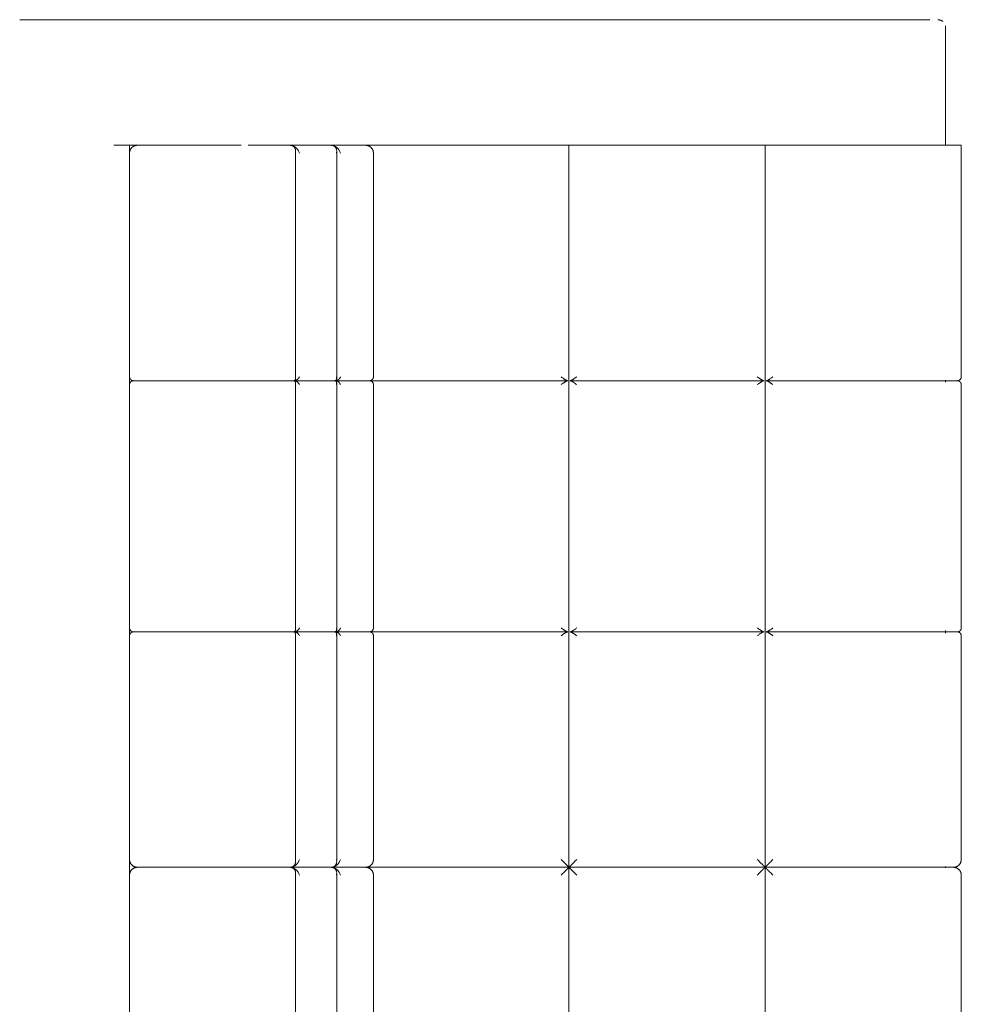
# Model space of a CAD drawing. Header units: inches. Extents: x -874 to -44, y 343 to 1063.
# Drawn here: x -841.84 to -811.84, y 853.78 to 885.17 of the extents above; entities that cross this region are included whole.
import ezdxf

# ---------------------------------------------------------------- set-up
doc = ezdxf.new("R2010")
doc.units = ezdxf.units.IN
doc.header["$MEASUREMENT"] = 0
doc.layers.add('I-FURN', color=30, linetype='Continuous', lineweight=9)

# ---------------------------------------------------------------- blocks, each defined once
blk = doc.blocks.new('Chair_Lounge_Loveseat - Tufted Sofa-2796854-SECOND FLOOR FFE PLAN')
at = {"layer": 'I-FURN'}
for p, q in [((38.5, -14.375), (38.5, 14.625)), ((34.5, 11.625), (34.5, 10.375)), ((11.25, 11.125), (4.125, 11.125)), ((11.25, 11.125), (11.75, 11.125)), ((18.875, 11.125), (11.75, 11.125)), ((18.875, 11.125), (19.125, 11.125)), ((19, 11), (19, 10.375)), ((19, 11), (19, 10.375)), ((19, 11), (19, 10.375)), ((19, 11), (19, 10.375)), ((26.875, 11.125), (19.125, 11.125)), ((26.875, 11.125), (27.125, 11.125)), ((27, 11), (27, 10.375)), ((27, 11), (27, 10.375)), ((27, 11), (27, 10.375)), ((27, 11), (27, 10.375)), ((34.25, 11.125), (27.125, 11.125)), ((34.25, 11.125), (34.5, 11.125)), ((11.5, 10.875), (11.5, 10.375)), ((11.5, 10.875), (11.5, 10.375)), ((11.5, 10.875), (11.5, 10.375)), ((11.5, 10.875), (11.5, 10.375)), ((11.5, 7.699), (11.5, 10.375)), ((11.5, 10.375), (11.5, 7.699)), ((11.5, 7.699), (11.5, 10.375)), ((19, 7.699), (19, 10.375)), ((19, 10.375), (19, 7.699)), ((19, 7.699), (19, 10.375)), ((27, 7.699), (27, 10.375)), ((27, 10.375), (27, 7.699)), ((27, 7.699), (27, 10.375)), ((34.5, 7.699), (34.5, 10.375)), ((11.5, 7.547), (11.5, 7.699)), ((11.5, 7.699), (11.5, 7.547)), ((11.5, 7.547), (11.5, 7.699)), ((11.5, 7.699), (11.5, 7.547)), ((11.5, 7.699), (11.5, 7.216)), ((19, 6.019), (19, 7.699)), ((19, 7.699), (19, 6.019)), ((19, 6.019), (19, 7.699)), ((19, 7.699), (19, 6.019)), ((19, 7.699), (19, 7.095)), ((27, 6.019), (27, 7.699)), ((27, 7.699), (27, 6.019)), ((27, 6.019), (27, 7.699)), ((27, 7.699), (27, 6.019)), ((27, 7.699), (27, 7.095)), ((34.5, 7.699), (34.5, 7.57)), ((11.5, 7.216), (11.5, 7.395)), ((11.5, 7.395), (11.5, 7.216)), ((11.5, 7.216), (11.5, 7.395)), ((11.5, 7.395), (11.5, 7.216)), ((34.5, 7.346), (34.5, 7.216)), ((11.5, 6.019), (11.5, 7.216)), ((11.5, 7.216), (11.5, 6.019)), ((11.5, 6.019), (11.5, 7.216)), ((19, 5.907), (19, 7.095)), ((19, 7.095), (19, 5.907)), ((19, 5.907), (19, 7.095)), ((27, 5.907), (27, 7.095)), ((27, 7.095), (27, 5.907)), ((27, 5.907), (27, 7.095)), ((34.5, 6.019), (34.5, 7.216)), ((11.5, 4.71), (11.5, 6.019)), ((11.5, 6.019), (11.5, 4.71)), ((11.5, 4.71), (11.5, 6.019)), ((34.5, 6.166), (34.5, -14.375)), ((34.5, 5.646), (34.5, 6.019)), ((4.079, 5.834), (11.315, 5.834)), ((11.685, 5.834), (18.921, 5.834)), ((19, 4.598), (19, 5.889)), ((19, 5.889), (19, 4.598)), ((19, 4.598), (19, 5.889)), ((19.079, 5.834), (26.921, 5.834)), ((27, 4.598), (27, 5.889)), ((27, 5.889), (27, 4.598)), ((27, 4.598), (27, 5.889)), ((27.079, 5.834), (34.315, 5.834)), ((11.5, 3.622), (11.5, 4.71)), ((11.5, 4.71), (11.5, 3.622)), ((11.5, 3.622), (11.5, 4.71)), ((4.079, 4.525), (11.315, 4.525)), ((11.685, 4.525), (18.921, 4.525)), ((19, -2.842), (19, 4.581)), ((19, 4.581), (19, -2.842)), ((19, -2.842), (19, 4.581)), ((19, 3.502), (19, 4.581)), ((19, 4.581), (19, 3.502)), ((19, 4.581), (19, 4.105)), ((19, 3.502), (19, 4.581)), ((19.079, 4.525), (26.921, 4.525)), ((27, -2.842), (27, 4.581)), ((27, 4.581), (27, -2.842)), ((27, -2.842), (27, 4.581)), ((27, 3.502), (27, 4.581)), ((27, 4.581), (27, 3.502)), ((27, 4.581), (27, 4.105)), ((27, 3.502), (27, 4.581)), ((27.079, 4.525), (34.315, 4.525)), ((19, 4.105), (19, 3.48)), ((27, 4.105), (27, 3.48)), ((11.5, -2.875), (11.5, 3.622)), ((11.5, 3.622), (11.5, -2.875)), ((11.5, -2.875), (11.5, 3.622)), ((4.125, 3.355), (11.25, 3.355)), ((11.75, 3.355), (18.875, 3.355)), ((19.125, 3.355), (26.875, 3.355)), ((27.125, 3.355), (34.25, 3.355)), ((11.5, -2.875), (-11.5, -2.875)), ((-11.5, -2.875), (11.5, -2.875)), ((11.5, -2.875), (-11.5, -2.875)), ((11.5, -9.125), (11.5, -2.875)), ((11.5, -2.875), (11.5, -9.125)), ((34.5, -2.875), (11.5, -2.875)), ((11.5, -2.875), (34.5, -2.875)), ((11.5, -9.125), (11.5, -2.875)), ((34.5, -2.875), (11.5, -2.875)), ((19, -9.092), (19, -2.908)), ((19, -2.908), (19, -9.092)), ((19, -9.092), (19, -2.908)), ((27, -9.092), (27, -2.908)), ((27, -2.908), (27, -9.092)), ((27, -9.092), (27, -2.908)), ((11.5, -9.125), (-11.5, -9.125)), ((-11.5, -9.125), (11.5, -9.125)), ((11.5, -9.125), (-11.5, -9.125)), ((11.5, -14.625), (11.5, -9.125)), ((11.5, -9.125), (11.5, -14.625)), ((34.5, -9.125), (11.5, -9.125)), ((11.5, -9.125), (34.5, -9.125)), ((11.5, -14.625), (11.5, -9.125)), ((34.5, -9.125), (11.5, -9.125)), ((19, -14.625), (19, -9.158)), ((19, -9.158), (19, -14.625)), ((19, -14.625), (19, -9.158)), ((27, -14.625), (27, -9.158)), ((27, -9.158), (27, -14.625)), ((27, -14.625), (27, -9.158)), ((34.5, -14.375), (34.5, -14.875)), ((11.5, -14.625), (11.5, -15.125)), ((11.5, -14.625), (11.5, -15.125)), ((19, -14.625), (19, -15.25)), ((19, -14.625), (19, -15.25)), ((27, -14.625), (27, -15.25)), ((27, -14.625), (27, -15.25)), ((11.478, -14.875), (11.522, -14.875)), ((18.958, -14.875), (19.042, -14.875)), ((26.958, -14.875), (27.014, -14.875)), ((34.5, -14.875), (38.25, -14.875)), ((34.5, -15.375), (34.5, -14.877)), ((4.125, -15.375), (11.25, -15.375)), ((11.75, -15.375), (18.875, -15.375)), ((19.125, -15.375), (26.875, -15.375)), ((27.125, -15.375), (34.5, -15.375))]:
    blk.add_line(p, q, dxfattribs=at)
at = {"layer": 'I-FURN', "flags": 128}
for points in [[(11.25, 11.125), (11.26, 11.125), (11.27, 11.124), (11.28, 11.123), (11.29, 11.122), (11.3, 11.12), (11.309, 11.118), (11.319, 11.115), (11.329, 11.112), (11.338, 11.109), (11.347, 11.105), (11.356, 11.101), (11.365, 11.097), (11.374, 11.092), (11.383, 11.087), (11.391, 11.081), (11.399, 11.076), (11.407, 11.069), (11.415, 11.063), (11.422, 11.056), (11.429, 11.049), (11.436, 11.042), (11.443, 11.034), (11.449, 11.026), (11.455, 11.018), (11.46, 11.01), (11.466, 11.002), (11.47, 10.993), (11.475, 10.984), (11.479, 10.975), (11.483, 10.966), (11.486, 10.956), (11.49, 10.947), (11.492, 10.937), (11.494, 10.927), (11.496, 10.917), (11.498, 10.908), (11.499, 10.898), (11.5, 10.888), (11.5, 10.878), (11.5, 10.875)], [(11.25, 11.125), (11.26, 11.125), (11.27, 11.124), (11.28, 11.123), (11.29, 11.122), (11.3, 11.12), (11.309, 11.118), (11.319, 11.115), (11.329, 11.112), (11.338, 11.109), (11.347, 11.105), (11.356, 11.101), (11.365, 11.097), (11.374, 11.092), (11.383, 11.087), (11.391, 11.081), (11.399, 11.076), (11.407, 11.069), (11.415, 11.063), (11.422, 11.056), (11.429, 11.049), (11.436, 11.042), (11.443, 11.034), (11.449, 11.026), (11.455, 11.018), (11.46, 11.01), (11.466, 11.002), (11.47, 10.993), (11.475, 10.984), (11.479, 10.975), (11.483, 10.966), (11.486, 10.956), (11.49, 10.947), (11.492, 10.937), (11.494, 10.927), (11.496, 10.917), (11.498, 10.908), (11.499, 10.898), (11.5, 10.888), (11.5, 10.878), (11.5, 10.875)], [(11.5, 10.875), (11.5, 10.885), (11.501, 10.895), (11.502, 10.905), (11.503, 10.915), (11.505, 10.925), (11.507, 10.934), (11.51, 10.944), (11.513, 10.954), (11.516, 10.963), (11.52, 10.972), (11.524, 10.981), (11.528, 10.99), (11.533, 10.999), (11.538, 11.008), (11.544, 11.016), (11.549, 11.024), (11.556, 11.032), (11.562, 11.04), (11.569, 11.047), (11.576, 11.054), (11.583, 11.061), (11.591, 11.068), (11.599, 11.074), (11.607, 11.08), (11.615, 11.085), (11.623, 11.091), (11.632, 11.095), (11.641, 11.1), (11.65, 11.104), (11.659, 11.108), (11.669, 11.111), (11.678, 11.115), (11.688, 11.117), (11.698, 11.119), (11.708, 11.121), (11.717, 11.123), (11.727, 11.124), (11.737, 11.125), (11.747, 11.125)], [(11.5, 10.875), (11.5, 10.885), (11.501, 10.895), (11.502, 10.905), (11.503, 10.915), (11.505, 10.925), (11.507, 10.934), (11.51, 10.944), (11.513, 10.954), (11.516, 10.963), (11.52, 10.972), (11.524, 10.981), (11.528, 10.99), (11.533, 10.999), (11.538, 11.008), (11.544, 11.016), (11.549, 11.024), (11.556, 11.032), (11.562, 11.04), (11.569, 11.047), (11.576, 11.054), (11.583, 11.061), (11.591, 11.068), (11.599, 11.074), (11.607, 11.08), (11.615, 11.085), (11.623, 11.091), (11.632, 11.095), (11.641, 11.1), (11.65, 11.104), (11.659, 11.108), (11.669, 11.111), (11.678, 11.115), (11.688, 11.117), (11.698, 11.119), (11.708, 11.121), (11.717, 11.123), (11.727, 11.124), (11.737, 11.125), (11.747, 11.125)], [(18.875, 11.125), (18.88, 11.125), (18.885, 11.125), (18.89, 11.124), (18.895, 11.123), (18.9, 11.123), (18.905, 11.121), (18.91, 11.12), (18.914, 11.119), (18.919, 11.117), (18.924, 11.115), (18.928, 11.113), (18.933, 11.111), (18.937, 11.108), (18.941, 11.106), (18.946, 11.103), (18.95, 11.1), (18.954, 11.097), (18.957, 11.094), (18.961, 11.091), (18.965, 11.087), (18.968, 11.083), (18.971, 11.08), (18.974, 11.076), (18.977, 11.072), (18.98, 11.068), (18.983, 11.063), (18.985, 11.059), (18.988, 11.054), (18.99, 11.05), (18.992, 11.045), (18.993, 11.041), (18.995, 11.036), (18.996, 11.031), (18.997, 11.026), (18.998, 11.021), (18.999, 11.016), (18.999, 11.011), (19, 11.006), (19, 11.001), (19, 11)], [(18.875, 11.125), (18.88, 11.125), (18.885, 11.125), (18.89, 11.124), (18.895, 11.123), (18.9, 11.123), (18.905, 11.121), (18.91, 11.12), (18.914, 11.119), (18.919, 11.117), (18.924, 11.115), (18.928, 11.113), (18.933, 11.111), (18.937, 11.108), (18.941, 11.106), (18.946, 11.103), (18.95, 11.1), (18.954, 11.097), (18.957, 11.094), (18.961, 11.091), (18.965, 11.087), (18.968, 11.083), (18.971, 11.08), (18.974, 11.076), (18.977, 11.072), (18.98, 11.068), (18.983, 11.063), (18.985, 11.059), (18.988, 11.054), (18.99, 11.05), (18.992, 11.045), (18.993, 11.041), (18.995, 11.036), (18.996, 11.031), (18.997, 11.026), (18.998, 11.021), (18.999, 11.016), (18.999, 11.011), (19, 11.006), (19, 11.001), (19, 11)], [(19, 11), (19, 11.005), (19, 11.01), (19.001, 11.015), (19.002, 11.02), (19.002, 11.025), (19.004, 11.03), (19.005, 11.035), (19.006, 11.039), (19.008, 11.044), (19.01, 11.049), (19.012, 11.053), (19.014, 11.058), (19.017, 11.062), (19.019, 11.066), (19.022, 11.071), (19.025, 11.075), (19.028, 11.079), (19.031, 11.082), (19.034, 11.086), (19.038, 11.09), (19.042, 11.093), (19.045, 11.096), (19.049, 11.099), (19.053, 11.102), (19.057, 11.105), (19.062, 11.108), (19.066, 11.11), (19.071, 11.113), (19.075, 11.115), (19.08, 11.117), (19.084, 11.118), (19.089, 11.12), (19.094, 11.121), (19.099, 11.122), (19.104, 11.123), (19.109, 11.124), (19.114, 11.124), (19.119, 11.125), (19.124, 11.125)], [(19, 11), (19, 11.005), (19, 11.01), (19.001, 11.015), (19.002, 11.02), (19.002, 11.025), (19.004, 11.03), (19.005, 11.035), (19.006, 11.039), (19.008, 11.044), (19.01, 11.049), (19.012, 11.053), (19.014, 11.058), (19.017, 11.062), (19.019, 11.066), (19.022, 11.071), (19.025, 11.075), (19.028, 11.079), (19.031, 11.082), (19.034, 11.086), (19.038, 11.09), (19.042, 11.093), (19.045, 11.096), (19.049, 11.099), (19.053, 11.102), (19.057, 11.105), (19.062, 11.108), (19.066, 11.11), (19.071, 11.113), (19.075, 11.115), (19.08, 11.117), (19.084, 11.118), (19.089, 11.12), (19.094, 11.121), (19.099, 11.122), (19.104, 11.123), (19.109, 11.124), (19.114, 11.124), (19.119, 11.125), (19.124, 11.125)], [(26.875, 11.125), (26.88, 11.125), (26.885, 11.125), (26.89, 11.124), (26.895, 11.123), (26.9, 11.123), (26.905, 11.121), (26.91, 11.12), (26.914, 11.119), (26.919, 11.117), (26.924, 11.115), (26.928, 11.113), (26.933, 11.111), (26.937, 11.108), (26.941, 11.106), (26.946, 11.103), (26.95, 11.1), (26.954, 11.097), (26.957, 11.094), (26.961, 11.091), (26.965, 11.087), (26.968, 11.083), (26.971, 11.08), (26.974, 11.076), (26.977, 11.072), (26.98, 11.068), (26.983, 11.063), (26.985, 11.059), (26.988, 11.054), (26.99, 11.05), (26.992, 11.045), (26.993, 11.041), (26.995, 11.036), (26.996, 11.031), (26.997, 11.026), (26.998, 11.021), (26.999, 11.016), (26.999, 11.011), (27, 11.006), (27, 11.001), (27, 11)], [(26.875, 11.125), (26.88, 11.125), (26.885, 11.125), (26.89, 11.124), (26.895, 11.123), (26.9, 11.123), (26.905, 11.121), (26.91, 11.12), (26.914, 11.119), (26.919, 11.117), (26.924, 11.115), (26.928, 11.113), (26.933, 11.111), (26.937, 11.108), (26.941, 11.106), (26.946, 11.103), (26.95, 11.1), (26.954, 11.097), (26.957, 11.094), (26.961, 11.091), (26.965, 11.087), (26.968, 11.083), (26.971, 11.08), (26.974, 11.076), (26.977, 11.072), (26.98, 11.068), (26.983, 11.063), (26.985, 11.059), (26.988, 11.054), (26.99, 11.05), (26.992, 11.045), (26.993, 11.041), (26.995, 11.036), (26.996, 11.031), (26.997, 11.026), (26.998, 11.021), (26.999, 11.016), (26.999, 11.011), (27, 11.006), (27, 11.001), (27, 11)], [(27, 11), (27, 11.005), (27, 11.01), (27.001, 11.015), (27.002, 11.02), (27.002, 11.025), (27.004, 11.03), (27.005, 11.035), (27.006, 11.039), (27.008, 11.044), (27.01, 11.049), (27.012, 11.053), (27.014, 11.058), (27.017, 11.062), (27.019, 11.066), (27.022, 11.071), (27.025, 11.075), (27.028, 11.079), (27.031, 11.082), (27.034, 11.086), (27.038, 11.09), (27.042, 11.093), (27.045, 11.096), (27.049, 11.099), (27.053, 11.102), (27.057, 11.105), (27.062, 11.108), (27.066, 11.11), (27.071, 11.113), (27.075, 11.115), (27.08, 11.117), (27.084, 11.118), (27.089, 11.12), (27.094, 11.121), (27.099, 11.122), (27.104, 11.123), (27.109, 11.124), (27.114, 11.124), (27.119, 11.125), (27.124, 11.125)], [(27, 11), (27, 11.005), (27, 11.01), (27.001, 11.015), (27.002, 11.02), (27.002, 11.025), (27.004, 11.03), (27.005, 11.035), (27.006, 11.039), (27.008, 11.044), (27.01, 11.049), (27.012, 11.053), (27.014, 11.058), (27.017, 11.062), (27.019, 11.066), (27.022, 11.071), (27.025, 11.075), (27.028, 11.079), (27.031, 11.082), (27.034, 11.086), (27.038, 11.09), (27.042, 11.093), (27.045, 11.096), (27.049, 11.099), (27.053, 11.102), (27.057, 11.105), (27.062, 11.108), (27.066, 11.11), (27.071, 11.113), (27.075, 11.115), (27.08, 11.117), (27.084, 11.118), (27.089, 11.12), (27.094, 11.121), (27.099, 11.122), (27.104, 11.123), (27.109, 11.124), (27.114, 11.124), (27.119, 11.125), (27.124, 11.125)], [(34.25, 11.125), (34.26, 11.125), (34.27, 11.124), (34.28, 11.123), (34.29, 11.122), (34.3, 11.12), (34.309, 11.118), (34.319, 11.115), (34.329, 11.112), (34.338, 11.109), (34.347, 11.105), (34.356, 11.101), (34.365, 11.097), (34.374, 11.092), (34.383, 11.087), (34.391, 11.081), (34.399, 11.076), (34.407, 11.069), (34.415, 11.063), (34.422, 11.056), (34.429, 11.049), (34.436, 11.042), (34.443, 11.034), (34.449, 11.026), (34.455, 11.018), (34.46, 11.01), (34.466, 11.002), (34.47, 10.993), (34.475, 10.984), (34.479, 10.975), (34.483, 10.966), (34.486, 10.956), (34.49, 10.947), (34.492, 10.937), (34.494, 10.927), (34.496, 10.917), (34.498, 10.908), (34.499, 10.898), (34.5, 10.888), (34.5, 10.878)], [(11.5, 3.605), (11.5, 3.595), (11.499, 3.585), (11.498, 3.575), (11.497, 3.565), (11.495, 3.555), (11.493, 3.545), (11.49, 3.536), (11.487, 3.526), (11.484, 3.517), (11.48, 3.507), (11.476, 3.498), (11.472, 3.489), (11.467, 3.481), (11.462, 3.472), (11.456, 3.464), (11.451, 3.455), (11.444, 3.448), (11.438, 3.44), (11.431, 3.433), (11.424, 3.425), (11.417, 3.419), (11.409, 3.412), (11.401, 3.406), (11.393, 3.4), (11.385, 3.394), (11.377, 3.389), (11.368, 3.384), (11.359, 3.38), (11.35, 3.376), (11.341, 3.372), (11.331, 3.368), (11.322, 3.365), (11.312, 3.363), (11.302, 3.36), (11.292, 3.358), (11.283, 3.357), (11.273, 3.356), (11.263, 3.355), (11.253, 3.355), (11.25, 3.355)], [(11.75, 3.355), (11.74, 3.355), (11.73, 3.356), (11.72, 3.357), (11.71, 3.358), (11.7, 3.36), (11.691, 3.362), (11.681, 3.364), (11.671, 3.367), (11.662, 3.371), (11.653, 3.374), (11.644, 3.379), (11.635, 3.383), (11.626, 3.388), (11.617, 3.393), (11.609, 3.398), (11.601, 3.404), (11.593, 3.41), (11.585, 3.417), (11.578, 3.424), (11.571, 3.431), (11.564, 3.438), (11.557, 3.445), (11.551, 3.453), (11.545, 3.461), (11.54, 3.47), (11.534, 3.478), (11.53, 3.487), (11.525, 3.496), (11.521, 3.505), (11.517, 3.514), (11.514, 3.524), (11.51, 3.533), (11.508, 3.543), (11.506, 3.552), (11.504, 3.562), (11.502, 3.572), (11.501, 3.582), (11.5, 3.592), (11.5, 3.602), (11.5, 3.605)], [(19, 3.48), (19, 3.475), (19, 3.47), (18.999, 3.465), (18.998, 3.46), (18.998, 3.455), (18.996, 3.45), (18.995, 3.445), (18.994, 3.44), (18.992, 3.436), (18.99, 3.431), (18.988, 3.427), (18.986, 3.422), (18.983, 3.418), (18.981, 3.413), (18.978, 3.409), (18.975, 3.405), (18.972, 3.401), (18.969, 3.397), (18.966, 3.394), (18.962, 3.39), (18.958, 3.387), (18.955, 3.383), (18.951, 3.38), (18.947, 3.377), (18.943, 3.375), (18.938, 3.372), (18.934, 3.37), (18.929, 3.367), (18.925, 3.365), (18.92, 3.363), (18.916, 3.362), (18.911, 3.36), (18.906, 3.359), (18.901, 3.358), (18.896, 3.357), (18.891, 3.356), (18.886, 3.355), (18.881, 3.355), (18.876, 3.355), (18.875, 3.355)], [(19.125, 3.355), (19.12, 3.355), (19.115, 3.355), (19.11, 3.356), (19.105, 3.356), (19.1, 3.357), (19.095, 3.358), (19.09, 3.36), (19.086, 3.361), (19.081, 3.363), (19.076, 3.365), (19.072, 3.367), (19.067, 3.369), (19.063, 3.371), (19.059, 3.374), (19.054, 3.377), (19.05, 3.379), (19.046, 3.383), (19.043, 3.386), (19.039, 3.389), (19.035, 3.393), (19.032, 3.396), (19.029, 3.4), (19.026, 3.404), (19.023, 3.408), (19.02, 3.412), (19.017, 3.416), (19.015, 3.421), (19.012, 3.425), (19.01, 3.43), (19.008, 3.434), (19.007, 3.439), (19.005, 3.444), (19.004, 3.449), (19.003, 3.454), (19.002, 3.459), (19.001, 3.463), (19.001, 3.468), (19, 3.473), (19, 3.478), (19, 3.48)], [(27, 3.48), (27, 3.475), (27, 3.47), (26.999, 3.465), (26.998, 3.46), (26.998, 3.455), (26.996, 3.45), (26.995, 3.445), (26.994, 3.44), (26.992, 3.436), (26.99, 3.431), (26.988, 3.427), (26.986, 3.422), (26.983, 3.418), (26.981, 3.413), (26.978, 3.409), (26.975, 3.405), (26.972, 3.401), (26.969, 3.397), (26.966, 3.394), (26.962, 3.39), (26.958, 3.387), (26.955, 3.383), (26.951, 3.38), (26.947, 3.377), (26.943, 3.375), (26.938, 3.372), (26.934, 3.37), (26.929, 3.367), (26.925, 3.365), (26.92, 3.363), (26.916, 3.362), (26.911, 3.36), (26.906, 3.359), (26.901, 3.358), (26.896, 3.357), (26.891, 3.356), (26.886, 3.355), (26.881, 3.355), (26.876, 3.355), (26.875, 3.355)], [(27.125, 3.355), (27.12, 3.355), (27.115, 3.355), (27.11, 3.356), (27.105, 3.356), (27.1, 3.357), (27.095, 3.358), (27.09, 3.36), (27.086, 3.361), (27.081, 3.363), (27.076, 3.365), (27.072, 3.367), (27.067, 3.369), (27.063, 3.371), (27.059, 3.374), (27.054, 3.377), (27.05, 3.379), (27.046, 3.383), (27.043, 3.386), (27.039, 3.389), (27.035, 3.393), (27.032, 3.396), (27.029, 3.4), (27.026, 3.404), (27.023, 3.408), (27.02, 3.412), (27.017, 3.416), (27.015, 3.421), (27.012, 3.425), (27.01, 3.43), (27.008, 3.434), (27.007, 3.439), (27.005, 3.444), (27.004, 3.449), (27.003, 3.454), (27.002, 3.459), (27.001, 3.463), (27.001, 3.468), (27, 3.473), (27, 3.478), (27, 3.48)], [(34.5, 3.605), (34.5, 3.595), (34.499, 3.585), (34.498, 3.575), (34.497, 3.565), (34.495, 3.555), (34.493, 3.545), (34.49, 3.536), (34.487, 3.526), (34.484, 3.517), (34.48, 3.507), (34.476, 3.498), (34.472, 3.489), (34.467, 3.481), (34.462, 3.472), (34.456, 3.464), (34.451, 3.455), (34.444, 3.448), (34.438, 3.44), (34.431, 3.433), (34.424, 3.425), (34.417, 3.419), (34.409, 3.412), (34.401, 3.406), (34.393, 3.4), (34.385, 3.394), (34.377, 3.389), (34.368, 3.384), (34.359, 3.38), (34.35, 3.376), (34.341, 3.372), (34.331, 3.368), (34.322, 3.365), (34.312, 3.363), (34.302, 3.36), (34.292, 3.358), (34.283, 3.357), (34.273, 3.356), (34.263, 3.355), (34.253, 3.355), (34.25, 3.355)], [(38.5, -14.625), (38.5, -14.635), (38.499, -14.645), (38.498, -14.655), (38.497, -14.665), (38.495, -14.675), (38.493, -14.684), (38.49, -14.694), (38.487, -14.704), (38.484, -14.713), (38.48, -14.722), (38.476, -14.731), (38.472, -14.74), (38.467, -14.749), (38.462, -14.758), (38.456, -14.766), (38.451, -14.774), (38.444, -14.782), (38.438, -14.79)], [(38.302, -14.869), (38.292, -14.871), (38.283, -14.873), (38.273, -14.874), (38.263, -14.875), (38.253, -14.875)], [(11.5, -15.125), (11.5, -15.135), (11.499, -15.145), (11.498, -15.155), (11.497, -15.165), (11.495, -15.175), (11.493, -15.184), (11.49, -15.194), (11.487, -15.204), (11.484, -15.213), (11.48, -15.222), (11.476, -15.231), (11.472, -15.24), (11.467, -15.249), (11.462, -15.258), (11.456, -15.266), (11.451, -15.274), (11.444, -15.282), (11.438, -15.29), (11.431, -15.297), (11.424, -15.304), (11.417, -15.311), (11.409, -15.318), (11.401, -15.324), (11.393, -15.33), (11.385, -15.335), (11.377, -15.341), (11.368, -15.345), (11.359, -15.35), (11.35, -15.354), (11.341, -15.358), (11.331, -15.361), (11.322, -15.365), (11.312, -15.367), (11.302, -15.369), (11.292, -15.371), (11.283, -15.373), (11.273, -15.374), (11.263, -15.375), (11.253, -15.375)], [(11.75, -15.375), (11.74, -15.375), (11.73, -15.374), (11.72, -15.373), (11.71, -15.372), (11.7, -15.37), (11.691, -15.368), (11.681, -15.365), (11.671, -15.362), (11.662, -15.359), (11.653, -15.355), (11.644, -15.351), (11.635, -15.347), (11.626, -15.342), (11.617, -15.337), (11.609, -15.331), (11.601, -15.326), (11.593, -15.319), (11.585, -15.313), (11.578, -15.306), (11.571, -15.299), (11.564, -15.292), (11.557, -15.284), (11.551, -15.276), (11.545, -15.268), (11.54, -15.26), (11.534, -15.252), (11.53, -15.243), (11.525, -15.234), (11.521, -15.225), (11.517, -15.216), (11.514, -15.206), (11.51, -15.197), (11.508, -15.187), (11.506, -15.177), (11.504, -15.167), (11.502, -15.158), (11.501, -15.148), (11.5, -15.138), (11.5, -15.128), (11.5, -15.125)], [(19, -15.25), (19, -15.255), (19, -15.26), (18.999, -15.265), (18.998, -15.27), (18.998, -15.275), (18.996, -15.28), (18.995, -15.285), (18.994, -15.289), (18.992, -15.294), (18.99, -15.299), (18.988, -15.303), (18.986, -15.308), (18.983, -15.312), (18.981, -15.316), (18.978, -15.321), (18.975, -15.325), (18.972, -15.329), (18.969, -15.332), (18.966, -15.336), (18.962, -15.34), (18.958, -15.343), (18.955, -15.346), (18.951, -15.349), (18.947, -15.352), (18.943, -15.355), (18.938, -15.358), (18.934, -15.36), (18.929, -15.363), (18.925, -15.365), (18.92, -15.367), (18.916, -15.368), (18.911, -15.37), (18.906, -15.371), (18.901, -15.372), (18.896, -15.373), (18.891, -15.374), (18.886, -15.374), (18.881, -15.375), (18.876, -15.375)], [(19.125, -15.375), (19.12, -15.375), (19.115, -15.375), (19.11, -15.374), (19.105, -15.373), (19.1, -15.373), (19.095, -15.371), (19.09, -15.37), (19.086, -15.369), (19.081, -15.367), (19.076, -15.365), (19.072, -15.363), (19.067, -15.361), (19.063, -15.358), (19.059, -15.356), (19.054, -15.353), (19.05, -15.35), (19.046, -15.347), (19.043, -15.344), (19.039, -15.341), (19.035, -15.337), (19.032, -15.333), (19.029, -15.33), (19.026, -15.326), (19.023, -15.322), (19.02, -15.318), (19.017, -15.313), (19.015, -15.309), (19.012, -15.304), (19.01, -15.3), (19.008, -15.295), (19.007, -15.291), (19.005, -15.286), (19.004, -15.281), (19.003, -15.276), (19.002, -15.271), (19.001, -15.266), (19.001, -15.261), (19, -15.256), (19, -15.251), (19, -15.25)], [(27, -15.25), (27, -15.255), (27, -15.26), (26.999, -15.265), (26.998, -15.27), (26.998, -15.275), (26.996, -15.28), (26.995, -15.285), (26.994, -15.289), (26.992, -15.294), (26.99, -15.299), (26.988, -15.303), (26.986, -15.308), (26.983, -15.312), (26.981, -15.316), (26.978, -15.321), (26.975, -15.325), (26.972, -15.329), (26.969, -15.332), (26.966, -15.336), (26.962, -15.34), (26.958, -15.343), (26.955, -15.346), (26.951, -15.349), (26.947, -15.352), (26.943, -15.355), (26.938, -15.358), (26.934, -15.36), (26.929, -15.363), (26.925, -15.365), (26.92, -15.367), (26.916, -15.368), (26.911, -15.37), (26.906, -15.371), (26.901, -15.372), (26.896, -15.373), (26.891, -15.374), (26.886, -15.374), (26.881, -15.375), (26.876, -15.375)], [(27.125, -15.375), (27.12, -15.375), (27.115, -15.375), (27.11, -15.374), (27.105, -15.373), (27.1, -15.373), (27.095, -15.371), (27.09, -15.37), (27.086, -15.369), (27.081, -15.367), (27.076, -15.365), (27.072, -15.363), (27.067, -15.361), (27.063, -15.358), (27.059, -15.356), (27.054, -15.353), (27.05, -15.35), (27.046, -15.347), (27.043, -15.344), (27.039, -15.341), (27.035, -15.337), (27.032, -15.333), (27.029, -15.33), (27.026, -15.326), (27.023, -15.322), (27.02, -15.318), (27.017, -15.313), (27.015, -15.309), (27.012, -15.304), (27.01, -15.3), (27.008, -15.295), (27.007, -15.291), (27.005, -15.286), (27.004, -15.281), (27.003, -15.276), (27.002, -15.271), (27.001, -15.266), (27.001, -15.261), (27, -15.256), (27, -15.251), (27, -15.25)]]:
    blk.add_lwpolyline(points, dxfattribs=at)
at = {"layer": 'I-FURN'}
for points, knots in [([(11.5, 6.019), (11.5, 6.007), (11.499, 5.99), (11.495, 5.968), (11.491, 5.952), (11.486, 5.935), (11.48, 5.919), (11.474, 5.904), (11.466, 5.889), (11.459, 5.874), (11.45, 5.86), (11.441, 5.847), (11.431, 5.834), (11.422, 5.822), (11.408, 5.807), (11.394, 5.793), (11.379, 5.78), (11.364, 5.768), (11.338, 5.749), (11.298, 5.727), (11.266, 5.716), (11.25, 5.712)], [0, 0, 0, 0, 0.071429, 0.107143, 0.142857, 0.178571, 0.214286, 0.25, 0.285714, 0.321429, 0.357143, 0.392857, 0.428571, 0.464286, 0.5, 0.571429, 0.607143, 0.642857, 0.714286, 0.857143, 1, 1, 1, 1]), ([(11.25, 5.843), (11.266, 5.838), (11.298, 5.833), (11.338, 5.834), (11.364, 5.839), (11.379, 5.843), (11.39, 5.847), (11.401, 5.852), (11.411, 5.857), (11.422, 5.863), (11.431, 5.87), (11.441, 5.878), (11.45, 5.887), (11.459, 5.896), (11.466, 5.906), (11.474, 5.918), (11.48, 5.93), (11.486, 5.943), (11.491, 5.956), (11.495, 5.971), (11.499, 5.991), (11.5, 6.007), (11.5, 6.019)], [0, 0, 0, 0, 0.142857, 0.285714, 0.357143, 0.392857, 0.428571, 0.464286, 0.5, 0.535714, 0.571429, 0.607143, 0.642857, 0.678571, 0.714286, 0.75, 0.785714, 0.821429, 0.857143, 0.892857, 0.928571, 1, 1, 1, 1]), ([(11.75, 5.712), (11.734, 5.716), (11.702, 5.727), (11.662, 5.749), (11.636, 5.768), (11.621, 5.78), (11.61, 5.79), (11.599, 5.8), (11.589, 5.811), (11.578, 5.822), (11.569, 5.834), (11.559, 5.847), (11.55, 5.86), (11.541, 5.874), (11.534, 5.889), (11.526, 5.904), (11.52, 5.919), (11.514, 5.935), (11.509, 5.952), (11.505, 5.968), (11.501, 5.99), (11.5, 6.007), (11.5, 6.019)], [0, 0, 0, 0, 0.142857, 0.285714, 0.357143, 0.392857, 0.428571, 0.464286, 0.5, 0.535714, 0.571429, 0.607143, 0.642857, 0.678571, 0.714286, 0.75, 0.785714, 0.821429, 0.857143, 0.892857, 0.928571, 1, 1, 1, 1]), ([(11.5, 6.019), (11.5, 6.007), (11.501, 5.991), (11.505, 5.971), (11.509, 5.956), (11.514, 5.943), (11.52, 5.93), (11.526, 5.918), (11.534, 5.906), (11.541, 5.896), (11.55, 5.887), (11.559, 5.878), (11.569, 5.87), (11.578, 5.863), (11.592, 5.855), (11.606, 5.849), (11.621, 5.843), (11.636, 5.839), (11.662, 5.834), (11.702, 5.833), (11.734, 5.838), (11.75, 5.843)], [0, 0, 0, 0, 0.071429, 0.107143, 0.142857, 0.178571, 0.214286, 0.25, 0.285714, 0.321429, 0.357143, 0.392857, 0.428571, 0.464286, 0.5, 0.571429, 0.607143, 0.642857, 0.714286, 0.857143, 1, 1, 1, 1]), ([(34.5, 6.019), (34.5, 6.007), (34.499, 5.99), (34.495, 5.968), (34.491, 5.952), (34.486, 5.935), (34.48, 5.919), (34.474, 5.904), (34.466, 5.889), (34.459, 5.874), (34.45, 5.86), (34.441, 5.847), (34.431, 5.834), (34.422, 5.822), (34.408, 5.807), (34.394, 5.793), (34.379, 5.78), (34.364, 5.768), (34.338, 5.749), (34.298, 5.727), (34.266, 5.716), (34.25, 5.712)], [0, 0, 0, 0, 0.071429, 0.107143, 0.142857, 0.178571, 0.214286, 0.25, 0.285714, 0.321429, 0.357143, 0.392857, 0.428571, 0.464286, 0.5, 0.571429, 0.607143, 0.642857, 0.714286, 0.857143, 1, 1, 1, 1]), ([(34.25, 5.843), (34.266, 5.838), (34.298, 5.833), (34.338, 5.834), (34.364, 5.839), (34.379, 5.843), (34.39, 5.847), (34.401, 5.852), (34.411, 5.857), (34.422, 5.863), (34.431, 5.87), (34.441, 5.878), (34.45, 5.887), (34.459, 5.896), (34.466, 5.906), (34.474, 5.918), (34.48, 5.93), (34.486, 5.943), (34.491, 5.956), (34.495, 5.971), (34.499, 5.991), (34.5, 6.007), (34.5, 6.019)], [0, 0, 0, 0, 0.142857, 0.285714, 0.357143, 0.392857, 0.428571, 0.464286, 0.5, 0.535714, 0.571429, 0.607143, 0.642857, 0.678571, 0.714286, 0.75, 0.785714, 0.821429, 0.857143, 0.892857, 0.928571, 1, 1, 1, 1]), ([(18.875, 5.843), (18.883, 5.84), (18.899, 5.835), (18.923, 5.833), (18.942, 5.836), (18.956, 5.84), (18.966, 5.845), (18.973, 5.85), (18.979, 5.855), (18.983, 5.859), (18.987, 5.864), (18.991, 5.87), (18.997, 5.883), (19, 5.897), (19, 5.907)], [0, 0, 0, 0, 0.142857, 0.285714, 0.428571, 0.5, 0.571429, 0.642857, 0.678571, 0.714286, 0.75, 0.785714, 0.857143, 1, 1, 1, 1]), ([(19, 5.889), (19, 5.876), (18.997, 5.856), (18.991, 5.835), (18.987, 5.823), (18.983, 5.815), (18.979, 5.807), (18.973, 5.796), (18.966, 5.784), (18.956, 5.771), (18.944, 5.757), (18.932, 5.746), (18.92, 5.737), (18.902, 5.724), (18.887, 5.716), (18.875, 5.712)], [0, 0, 0, 0, 0.142857, 0.214286, 0.25, 0.285714, 0.321429, 0.357143, 0.428571, 0.5, 0.571429, 0.678571, 0.732143, 0.785714, 1, 1, 1, 1]), ([(19, 5.907), (19, 5.897), (19.003, 5.883), (19.009, 5.87), (19.013, 5.864), (19.017, 5.859), (19.021, 5.855), (19.027, 5.85), (19.034, 5.845), (19.044, 5.84), (19.056, 5.836), (19.069, 5.834), (19.08, 5.834), (19.098, 5.835), (19.113, 5.838), (19.125, 5.843)], [0, 0, 0, 0, 0.142857, 0.214286, 0.25, 0.285714, 0.321429, 0.357143, 0.428571, 0.5, 0.571429, 0.678571, 0.732143, 0.785714, 1, 1, 1, 1]), ([(19.125, 5.712), (19.117, 5.715), (19.101, 5.722), (19.077, 5.738), (19.058, 5.755), (19.044, 5.771), (19.034, 5.784), (19.027, 5.796), (19.021, 5.807), (19.017, 5.815), (19.013, 5.823), (19.009, 5.835), (19.003, 5.856), (19, 5.876), (19, 5.889)], [0, 0, 0, 0, 0.142857, 0.285714, 0.428571, 0.5, 0.571429, 0.642857, 0.678571, 0.714286, 0.75, 0.785714, 0.857143, 1, 1, 1, 1]), ([(26.875, 5.843), (26.883, 5.84), (26.899, 5.835), (26.923, 5.833), (26.942, 5.836), (26.956, 5.84), (26.966, 5.845), (26.973, 5.85), (26.979, 5.855), (26.983, 5.859), (26.987, 5.864), (26.991, 5.87), (26.997, 5.883), (27, 5.897), (27, 5.907)], [0, 0, 0, 0, 0.142857, 0.285714, 0.428571, 0.5, 0.571429, 0.642857, 0.678571, 0.714286, 0.75, 0.785714, 0.857143, 1, 1, 1, 1]), ([(27, 5.889), (27, 5.876), (26.997, 5.856), (26.991, 5.835), (26.987, 5.823), (26.983, 5.815), (26.979, 5.807), (26.973, 5.796), (26.966, 5.784), (26.956, 5.771), (26.944, 5.757), (26.932, 5.746), (26.92, 5.737), (26.902, 5.724), (26.887, 5.716), (26.875, 5.712)], [0, 0, 0, 0, 0.142857, 0.214286, 0.25, 0.285714, 0.321429, 0.357143, 0.428571, 0.5, 0.571429, 0.678571, 0.732143, 0.785714, 1, 1, 1, 1]), ([(27, 5.907), (27, 5.897), (27.003, 5.883), (27.009, 5.87), (27.013, 5.864), (27.017, 5.859), (27.021, 5.855), (27.027, 5.85), (27.034, 5.845), (27.044, 5.84), (27.056, 5.836), (27.069, 5.834), (27.08, 5.834), (27.098, 5.835), (27.113, 5.838), (27.125, 5.843)], [0, 0, 0, 0, 0.142857, 0.214286, 0.25, 0.285714, 0.321429, 0.357143, 0.428571, 0.5, 0.571429, 0.678571, 0.732143, 0.785714, 1, 1, 1, 1]), ([(27.125, 5.712), (27.117, 5.715), (27.101, 5.722), (27.077, 5.738), (27.058, 5.755), (27.044, 5.771), (27.034, 5.784), (27.027, 5.796), (27.021, 5.807), (27.017, 5.815), (27.013, 5.823), (27.009, 5.835), (27.003, 5.856), (27, 5.876), (27, 5.889)], [0, 0, 0, 0, 0.142857, 0.285714, 0.428571, 0.5, 0.571429, 0.642857, 0.678571, 0.714286, 0.75, 0.785714, 0.857143, 1, 1, 1, 1]), ([(11.25, 4.534), (11.266, 4.53), (11.298, 4.524), (11.338, 4.525), (11.364, 4.531), (11.379, 4.535), (11.39, 4.539), (11.401, 4.543), (11.411, 4.549), (11.422, 4.555), (11.431, 4.562), (11.441, 4.569), (11.45, 4.578), (11.459, 4.587), (11.466, 4.598), (11.474, 4.609), (11.48, 4.621), (11.486, 4.634), (11.491, 4.648), (11.495, 4.662), (11.499, 4.683), (11.5, 4.699), (11.5, 4.71)], [0, 0, 0, 0, 0.142857, 0.285714, 0.357143, 0.392857, 0.428571, 0.464286, 0.5, 0.535714, 0.571429, 0.607143, 0.642857, 0.678571, 0.714286, 0.75, 0.785714, 0.821429, 0.857143, 0.892857, 0.928571, 1, 1, 1, 1]), ([(11.5, 4.71), (11.5, 4.699), (11.499, 4.682), (11.495, 4.66), (11.491, 4.643), (11.486, 4.627), (11.48, 4.611), (11.474, 4.595), (11.466, 4.58), (11.459, 4.566), (11.45, 4.552), (11.441, 4.539), (11.431, 4.526), (11.422, 4.514), (11.408, 4.499), (11.394, 4.484), (11.379, 4.472), (11.364, 4.46), (11.338, 4.44), (11.298, 4.419), (11.266, 4.407), (11.25, 4.403)], [0, 0, 0, 0, 0.071429, 0.107143, 0.142857, 0.178571, 0.214286, 0.25, 0.285714, 0.321429, 0.357143, 0.392857, 0.428571, 0.464286, 0.5, 0.571429, 0.607143, 0.642857, 0.714286, 0.857143, 1, 1, 1, 1]), ([(11.5, 4.71), (11.5, 4.699), (11.501, 4.683), (11.505, 4.662), (11.509, 4.648), (11.514, 4.634), (11.52, 4.621), (11.526, 4.609), (11.534, 4.598), (11.541, 4.587), (11.55, 4.578), (11.559, 4.569), (11.569, 4.562), (11.578, 4.555), (11.592, 4.547), (11.606, 4.54), (11.621, 4.535), (11.636, 4.531), (11.662, 4.525), (11.702, 4.524), (11.734, 4.53), (11.75, 4.534)], [0, 0, 0, 0, 0.071429, 0.107143, 0.142857, 0.178571, 0.214286, 0.25, 0.285714, 0.321429, 0.357143, 0.392857, 0.428571, 0.464286, 0.5, 0.571429, 0.607143, 0.642857, 0.714286, 0.857143, 1, 1, 1, 1]), ([(11.75, 4.403), (11.734, 4.407), (11.702, 4.419), (11.662, 4.44), (11.636, 4.46), (11.621, 4.472), (11.61, 4.481), (11.599, 4.491), (11.589, 4.502), (11.578, 4.514), (11.569, 4.526), (11.559, 4.539), (11.55, 4.552), (11.541, 4.566), (11.534, 4.58), (11.526, 4.595), (11.52, 4.611), (11.514, 4.627), (11.509, 4.643), (11.505, 4.66), (11.501, 4.682), (11.5, 4.699), (11.5, 4.71)], [0, 0, 0, 0, 0.142857, 0.285714, 0.357143, 0.392857, 0.428571, 0.464286, 0.5, 0.535714, 0.571429, 0.607143, 0.642857, 0.678571, 0.714286, 0.75, 0.785714, 0.821429, 0.857143, 0.892857, 0.928571, 1, 1, 1, 1]), ([(34.25, 4.534), (34.266, 4.53), (34.298, 4.524), (34.338, 4.525), (34.364, 4.531), (34.379, 4.535), (34.39, 4.539), (34.401, 4.543), (34.411, 4.549), (34.422, 4.555), (34.431, 4.562), (34.441, 4.569), (34.45, 4.578), (34.459, 4.587), (34.466, 4.598), (34.474, 4.609), (34.48, 4.621), (34.486, 4.634), (34.491, 4.648), (34.495, 4.662), (34.499, 4.683), (34.5, 4.699), (34.5, 4.71)], [0, 0, 0, 0, 0.142857, 0.285714, 0.357143, 0.392857, 0.428571, 0.464286, 0.5, 0.535714, 0.571429, 0.607143, 0.642857, 0.678571, 0.714286, 0.75, 0.785714, 0.821429, 0.857143, 0.892857, 0.928571, 1, 1, 1, 1]), ([(34.5, 4.71), (34.5, 4.699), (34.499, 4.682), (34.495, 4.66), (34.491, 4.643), (34.486, 4.627), (34.48, 4.611), (34.474, 4.595), (34.466, 4.58), (34.459, 4.566), (34.45, 4.552), (34.441, 4.539), (34.431, 4.526), (34.422, 4.514), (34.408, 4.499), (34.394, 4.484), (34.379, 4.472), (34.364, 4.46), (34.338, 4.44), (34.298, 4.419), (34.266, 4.407), (34.25, 4.403)], [0, 0, 0, 0, 0.071429, 0.107143, 0.142857, 0.178571, 0.214286, 0.25, 0.285714, 0.321429, 0.357143, 0.392857, 0.428571, 0.464286, 0.5, 0.571429, 0.607143, 0.642857, 0.714286, 0.857143, 1, 1, 1, 1]), ([(18.875, 4.534), (18.883, 4.531), (18.899, 4.527), (18.923, 4.525), (18.942, 4.527), (18.956, 4.532), (18.966, 4.536), (18.973, 4.542), (18.979, 4.547), (18.983, 4.551), (18.987, 4.555), (18.991, 4.562), (18.997, 4.575), (19, 4.588), (19, 4.598)], [0, 0, 0, 0, 0.142857, 0.285714, 0.428571, 0.5, 0.571429, 0.642857, 0.678571, 0.714286, 0.75, 0.785714, 0.857143, 1, 1, 1, 1]), ([(19, 4.581), (19, 4.567), (18.997, 4.547), (18.991, 4.526), (18.987, 4.514), (18.983, 4.506), (18.979, 4.498), (18.973, 4.488), (18.966, 4.476), (18.956, 4.462), (18.944, 4.448), (18.932, 4.437), (18.92, 4.428), (18.902, 4.415), (18.887, 4.408), (18.875, 4.403)], [0, 0, 0, 0, 0.142857, 0.214286, 0.25, 0.285714, 0.321429, 0.357143, 0.428571, 0.5, 0.571429, 0.678571, 0.732143, 0.785714, 1, 1, 1, 1]), ([(19, 4.598), (19, 4.588), (19.003, 4.575), (19.009, 4.562), (19.013, 4.555), (19.017, 4.551), (19.021, 4.547), (19.027, 4.542), (19.034, 4.536), (19.044, 4.532), (19.056, 4.528), (19.069, 4.526), (19.08, 4.525), (19.098, 4.526), (19.113, 4.53), (19.125, 4.534)], [0, 0, 0, 0, 0.142857, 0.214286, 0.25, 0.285714, 0.321429, 0.357143, 0.428571, 0.5, 0.571429, 0.678571, 0.732143, 0.785714, 1, 1, 1, 1]), ([(19.125, 4.403), (19.117, 4.406), (19.101, 4.414), (19.077, 4.429), (19.058, 4.446), (19.044, 4.462), (19.034, 4.476), (19.027, 4.488), (19.021, 4.498), (19.017, 4.506), (19.013, 4.514), (19.009, 4.526), (19.003, 4.547), (19, 4.567), (19, 4.581)], [0, 0, 0, 0, 0.142857, 0.285714, 0.428571, 0.5, 0.571429, 0.642857, 0.678571, 0.714286, 0.75, 0.785714, 0.857143, 1, 1, 1, 1]), ([(26.875, 4.534), (26.883, 4.531), (26.899, 4.527), (26.923, 4.525), (26.942, 4.527), (26.956, 4.532), (26.966, 4.536), (26.973, 4.542), (26.979, 4.547), (26.983, 4.551), (26.987, 4.555), (26.991, 4.562), (26.997, 4.575), (27, 4.588), (27, 4.598)], [0, 0, 0, 0, 0.142857, 0.285714, 0.428571, 0.5, 0.571429, 0.642857, 0.678571, 0.714286, 0.75, 0.785714, 0.857143, 1, 1, 1, 1]), ([(27, 4.581), (27, 4.567), (26.997, 4.547), (26.991, 4.526), (26.987, 4.514), (26.983, 4.506), (26.979, 4.498), (26.973, 4.488), (26.966, 4.476), (26.956, 4.462), (26.944, 4.448), (26.932, 4.437), (26.92, 4.428), (26.902, 4.415), (26.887, 4.408), (26.875, 4.403)], [0, 0, 0, 0, 0.142857, 0.214286, 0.25, 0.285714, 0.321429, 0.357143, 0.428571, 0.5, 0.571429, 0.678571, 0.732143, 0.785714, 1, 1, 1, 1]), ([(27, 4.598), (27, 4.588), (27.003, 4.575), (27.009, 4.562), (27.013, 4.555), (27.017, 4.551), (27.021, 4.547), (27.027, 4.542), (27.034, 4.536), (27.044, 4.532), (27.056, 4.528), (27.069, 4.526), (27.08, 4.525), (27.098, 4.526), (27.113, 4.53), (27.125, 4.534)], [0, 0, 0, 0, 0.142857, 0.214286, 0.25, 0.285714, 0.321429, 0.357143, 0.428571, 0.5, 0.571429, 0.678571, 0.732143, 0.785714, 1, 1, 1, 1]), ([(27.125, 4.403), (27.117, 4.406), (27.101, 4.414), (27.077, 4.429), (27.058, 4.446), (27.044, 4.462), (27.034, 4.476), (27.027, 4.488), (27.021, 4.498), (27.017, 4.506), (27.013, 4.514), (27.009, 4.526), (27.003, 4.547), (27, 4.567), (27, 4.581)], [0, 0, 0, 0, 0.142857, 0.285714, 0.428571, 0.5, 0.571429, 0.642857, 0.678571, 0.714286, 0.75, 0.785714, 0.857143, 1, 1, 1, 1]), ([(11.25, -2.625), (11.266, -2.641), (11.298, -2.673), (11.338, -2.713), (11.364, -2.739), (11.379, -2.754), (11.39, -2.765), (11.401, -2.776), (11.411, -2.786), (11.422, -2.797), (11.431, -2.806), (11.441, -2.816), (11.45, -2.825), (11.459, -2.834), (11.466, -2.841), (11.474, -2.849), (11.48, -2.855), (11.486, -2.861), (11.491, -2.866), (11.495, -2.87), (11.499, -2.873), (11.5, -2.875), (11.5, -2.875)], [0, 0, 0, 0, 0.142857, 0.285714, 0.357143, 0.392857, 0.428571, 0.464286, 0.5, 0.535714, 0.571429, 0.607143, 0.642857, 0.678571, 0.714286, 0.75, 0.785714, 0.821429, 0.857143, 0.892857, 0.928571, 1, 1, 1, 1]), ([(11.5, -2.875), (11.5, -2.875), (11.501, -2.873), (11.505, -2.87), (11.509, -2.866), (11.514, -2.861), (11.52, -2.855), (11.526, -2.849), (11.534, -2.841), (11.541, -2.834), (11.55, -2.825), (11.559, -2.816), (11.569, -2.806), (11.578, -2.797), (11.592, -2.783), (11.606, -2.769), (11.621, -2.754), (11.636, -2.739), (11.662, -2.713), (11.702, -2.673), (11.734, -2.641), (11.75, -2.625)], [0, 0, 0, 0, 0.071429, 0.107143, 0.142857, 0.178571, 0.214286, 0.25, 0.285714, 0.321429, 0.357143, 0.392857, 0.428571, 0.464286, 0.5, 0.571429, 0.607143, 0.642857, 0.714286, 0.857143, 1, 1, 1, 1]), ([(18.875, -2.625), (18.883, -2.636), (18.899, -2.659), (18.923, -2.693), (18.942, -2.721), (18.956, -2.743), (18.966, -2.759), (18.973, -2.772), (18.979, -2.782), (18.983, -2.79), (18.987, -2.797), (18.991, -2.807), (18.997, -2.822), (19, -2.834), (19, -2.842)], [0, 0, 0, 0, 0.142857, 0.285714, 0.428571, 0.5, 0.571429, 0.642857, 0.678571, 0.714286, 0.75, 0.785714, 0.857143, 1, 1, 1, 1]), ([(19, -2.842), (19, -2.834), (19.003, -2.822), (19.009, -2.807), (19.013, -2.797), (19.017, -2.79), (19.021, -2.782), (19.027, -2.772), (19.034, -2.759), (19.044, -2.743), (19.056, -2.724), (19.069, -2.706), (19.08, -2.689), (19.098, -2.664), (19.113, -2.642), (19.125, -2.625)], [0, 0, 0, 0, 0.142857, 0.214286, 0.25, 0.285714, 0.321429, 0.357143, 0.428571, 0.5, 0.571429, 0.678571, 0.732143, 0.785714, 1, 1, 1, 1]), ([(26.875, -2.625), (26.883, -2.636), (26.899, -2.659), (26.923, -2.693), (26.942, -2.721), (26.956, -2.743), (26.966, -2.759), (26.973, -2.772), (26.979, -2.782), (26.983, -2.79), (26.987, -2.797), (26.991, -2.807), (26.997, -2.822), (27, -2.834), (27, -2.842)], [0, 0, 0, 0, 0.142857, 0.285714, 0.428571, 0.5, 0.571429, 0.642857, 0.678571, 0.714286, 0.75, 0.785714, 0.857143, 1, 1, 1, 1]), ([(27, -2.842), (27, -2.834), (27.003, -2.822), (27.009, -2.807), (27.013, -2.797), (27.017, -2.79), (27.021, -2.782), (27.027, -2.772), (27.034, -2.759), (27.044, -2.743), (27.056, -2.724), (27.069, -2.706), (27.08, -2.689), (27.098, -2.664), (27.113, -2.642), (27.125, -2.625)], [0, 0, 0, 0, 0.142857, 0.214286, 0.25, 0.285714, 0.321429, 0.357143, 0.428571, 0.5, 0.571429, 0.678571, 0.732143, 0.785714, 1, 1, 1, 1]), ([(11.5, -2.875), (11.5, -2.875), (11.499, -2.877), (11.495, -2.88), (11.491, -2.884), (11.486, -2.889), (11.48, -2.895), (11.474, -2.901), (11.466, -2.909), (11.459, -2.916), (11.45, -2.925), (11.441, -2.934), (11.431, -2.944), (11.422, -2.953), (11.408, -2.967), (11.394, -2.981), (11.379, -2.996), (11.364, -3.011), (11.338, -3.037), (11.298, -3.077), (11.266, -3.109), (11.25, -3.125)], [0, 0, 0, 0, 0.071429, 0.107143, 0.142857, 0.178571, 0.214286, 0.25, 0.285714, 0.321429, 0.357143, 0.392857, 0.428571, 0.464286, 0.5, 0.571429, 0.607143, 0.642857, 0.714286, 0.857143, 1, 1, 1, 1]), ([(11.75, -3.125), (11.734, -3.109), (11.702, -3.077), (11.662, -3.037), (11.636, -3.011), (11.621, -2.996), (11.61, -2.985), (11.599, -2.974), (11.589, -2.964), (11.578, -2.953), (11.569, -2.944), (11.559, -2.934), (11.55, -2.925), (11.541, -2.916), (11.534, -2.909), (11.526, -2.901), (11.52, -2.895), (11.514, -2.889), (11.509, -2.884), (11.505, -2.88), (11.501, -2.877), (11.5, -2.875), (11.5, -2.875)], [0, 0, 0, 0, 0.142857, 0.285714, 0.357143, 0.392857, 0.428571, 0.464286, 0.5, 0.535714, 0.571429, 0.607143, 0.642857, 0.678571, 0.714286, 0.75, 0.785714, 0.821429, 0.857143, 0.892857, 0.928571, 1, 1, 1, 1]), ([(19, -2.908), (19, -2.916), (18.997, -2.928), (18.991, -2.943), (18.987, -2.953), (18.983, -2.96), (18.979, -2.968), (18.973, -2.978), (18.966, -2.991), (18.956, -3.007), (18.944, -3.026), (18.932, -3.044), (18.92, -3.061), (18.902, -3.086), (18.887, -3.108), (18.875, -3.125)], [0, 0, 0, 0, 0.142857, 0.214286, 0.25, 0.285714, 0.321429, 0.357143, 0.428571, 0.5, 0.571429, 0.678571, 0.732143, 0.785714, 1, 1, 1, 1]), ([(19.125, -3.125), (19.117, -3.114), (19.101, -3.091), (19.077, -3.057), (19.058, -3.029), (19.044, -3.007), (19.034, -2.991), (19.027, -2.978), (19.021, -2.968), (19.017, -2.96), (19.013, -2.953), (19.009, -2.943), (19.003, -2.928), (19, -2.916), (19, -2.908)], [0, 0, 0, 0, 0.142857, 0.285714, 0.428571, 0.5, 0.571429, 0.642857, 0.678571, 0.714286, 0.75, 0.785714, 0.857143, 1, 1, 1, 1]), ([(27, -2.908), (27, -2.916), (26.997, -2.928), (26.991, -2.943), (26.987, -2.953), (26.983, -2.96), (26.979, -2.968), (26.973, -2.978), (26.966, -2.991), (26.956, -3.007), (26.944, -3.026), (26.932, -3.044), (26.92, -3.061), (26.902, -3.086), (26.887, -3.108), (26.875, -3.125)], [0, 0, 0, 0, 0.142857, 0.214286, 0.25, 0.285714, 0.321429, 0.357143, 0.428571, 0.5, 0.571429, 0.678571, 0.732143, 0.785714, 1, 1, 1, 1]), ([(27.125, -3.125), (27.117, -3.114), (27.101, -3.091), (27.077, -3.057), (27.058, -3.029), (27.044, -3.007), (27.034, -2.991), (27.027, -2.978), (27.021, -2.968), (27.017, -2.96), (27.013, -2.953), (27.009, -2.943), (27.003, -2.928), (27, -2.916), (27, -2.908)], [0, 0, 0, 0, 0.142857, 0.285714, 0.428571, 0.5, 0.571429, 0.642857, 0.678571, 0.714286, 0.75, 0.785714, 0.857143, 1, 1, 1, 1]), ([(11.25, -8.875), (11.266, -8.891), (11.298, -8.923), (11.338, -8.963), (11.364, -8.989), (11.379, -9.004), (11.39, -9.015), (11.401, -9.026), (11.411, -9.036), (11.422, -9.047), (11.431, -9.056), (11.441, -9.066), (11.45, -9.075), (11.459, -9.084), (11.466, -9.091), (11.474, -9.099), (11.48, -9.105), (11.486, -9.111), (11.491, -9.116), (11.495, -9.12), (11.499, -9.123), (11.5, -9.125), (11.5, -9.125)], [0, 0, 0, 0, 0.142857, 0.285714, 0.357143, 0.392857, 0.428571, 0.464286, 0.5, 0.535714, 0.571429, 0.607143, 0.642857, 0.678571, 0.714286, 0.75, 0.785714, 0.821429, 0.857143, 0.892857, 0.928571, 1, 1, 1, 1]), ([(11.5, -9.125), (11.5, -9.125), (11.501, -9.123), (11.505, -9.12), (11.509, -9.116), (11.514, -9.111), (11.52, -9.105), (11.526, -9.099), (11.534, -9.091), (11.541, -9.084), (11.55, -9.075), (11.559, -9.066), (11.569, -9.056), (11.578, -9.047), (11.592, -9.033), (11.606, -9.019), (11.621, -9.004), (11.636, -8.989), (11.662, -8.963), (11.702, -8.923), (11.734, -8.891), (11.75, -8.875)], [0, 0, 0, 0, 0.071429, 0.107143, 0.142857, 0.178571, 0.214286, 0.25, 0.285714, 0.321429, 0.357143, 0.392857, 0.428571, 0.464286, 0.5, 0.571429, 0.607143, 0.642857, 0.714286, 0.857143, 1, 1, 1, 1]), ([(18.875, -8.875), (18.883, -8.886), (18.899, -8.909), (18.923, -8.943), (18.942, -8.971), (18.956, -8.993), (18.966, -9.009), (18.973, -9.022), (18.979, -9.032), (18.983, -9.04), (18.987, -9.047), (18.991, -9.057), (18.997, -9.072), (19, -9.084), (19, -9.092)], [0, 0, 0, 0, 0.142857, 0.285714, 0.428571, 0.5, 0.571429, 0.642857, 0.678571, 0.714286, 0.75, 0.785714, 0.857143, 1, 1, 1, 1]), ([(19, -9.092), (19, -9.084), (19.003, -9.072), (19.009, -9.057), (19.013, -9.047), (19.017, -9.04), (19.021, -9.032), (19.027, -9.022), (19.034, -9.009), (19.044, -8.993), (19.056, -8.974), (19.069, -8.956), (19.08, -8.939), (19.098, -8.914), (19.113, -8.892), (19.125, -8.875)], [0, 0, 0, 0, 0.142857, 0.214286, 0.25, 0.285714, 0.321429, 0.357143, 0.428571, 0.5, 0.571429, 0.678571, 0.732143, 0.785714, 1, 1, 1, 1]), ([(26.875, -8.875), (26.883, -8.886), (26.899, -8.909), (26.923, -8.943), (26.942, -8.971), (26.956, -8.993), (26.966, -9.009), (26.973, -9.022), (26.979, -9.032), (26.983, -9.04), (26.987, -9.047), (26.991, -9.057), (26.997, -9.072), (27, -9.084), (27, -9.092)], [0, 0, 0, 0, 0.142857, 0.285714, 0.428571, 0.5, 0.571429, 0.642857, 0.678571, 0.714286, 0.75, 0.785714, 0.857143, 1, 1, 1, 1]), ([(27, -9.092), (27, -9.084), (27.003, -9.072), (27.009, -9.057), (27.013, -9.047), (27.017, -9.04), (27.021, -9.032), (27.027, -9.022), (27.034, -9.009), (27.044, -8.993), (27.056, -8.974), (27.069, -8.956), (27.08, -8.939), (27.098, -8.914), (27.113, -8.892), (27.125, -8.875)], [0, 0, 0, 0, 0.142857, 0.214286, 0.25, 0.285714, 0.321429, 0.357143, 0.428571, 0.5, 0.571429, 0.678571, 0.732143, 0.785714, 1, 1, 1, 1]), ([(11.5, -9.125), (11.5, -9.125), (11.499, -9.127), (11.495, -9.13), (11.491, -9.134), (11.486, -9.139), (11.48, -9.145), (11.474, -9.151), (11.466, -9.159), (11.459, -9.166), (11.45, -9.175), (11.441, -9.184), (11.431, -9.194), (11.422, -9.203), (11.408, -9.217), (11.394, -9.231), (11.379, -9.246), (11.364, -9.261), (11.338, -9.287), (11.298, -9.327), (11.266, -9.359), (11.25, -9.375)], [0, 0, 0, 0, 0.071429, 0.107143, 0.142857, 0.178571, 0.214286, 0.25, 0.285714, 0.321429, 0.357143, 0.392857, 0.428571, 0.464286, 0.5, 0.571429, 0.607143, 0.642857, 0.714286, 0.857143, 1, 1, 1, 1]), ([(11.75, -9.375), (11.734, -9.359), (11.702, -9.327), (11.662, -9.287), (11.636, -9.261), (11.621, -9.246), (11.61, -9.235), (11.599, -9.224), (11.589, -9.214), (11.578, -9.203), (11.569, -9.194), (11.559, -9.184), (11.55, -9.175), (11.541, -9.166), (11.534, -9.159), (11.526, -9.151), (11.52, -9.145), (11.514, -9.139), (11.509, -9.134), (11.505, -9.13), (11.501, -9.127), (11.5, -9.125), (11.5, -9.125)], [0, 0, 0, 0, 0.142857, 0.285714, 0.357143, 0.392857, 0.428571, 0.464286, 0.5, 0.535714, 0.571429, 0.607143, 0.642857, 0.678571, 0.714286, 0.75, 0.785714, 0.821429, 0.857143, 0.892857, 0.928571, 1, 1, 1, 1]), ([(19, -9.158), (19, -9.166), (18.997, -9.178), (18.991, -9.193), (18.987, -9.203), (18.983, -9.21), (18.979, -9.218), (18.973, -9.228), (18.966, -9.241), (18.956, -9.257), (18.944, -9.276), (18.932, -9.294), (18.92, -9.311), (18.902, -9.336), (18.887, -9.358), (18.875, -9.375)], [0, 0, 0, 0, 0.142857, 0.214286, 0.25, 0.285714, 0.321429, 0.357143, 0.428571, 0.5, 0.571429, 0.678571, 0.732143, 0.785714, 1, 1, 1, 1]), ([(19.125, -9.375), (19.117, -9.364), (19.101, -9.341), (19.077, -9.307), (19.058, -9.279), (19.044, -9.257), (19.034, -9.241), (19.027, -9.228), (19.021, -9.218), (19.017, -9.21), (19.013, -9.203), (19.009, -9.193), (19.003, -9.178), (19, -9.166), (19, -9.158)], [0, 0, 0, 0, 0.142857, 0.285714, 0.428571, 0.5, 0.571429, 0.642857, 0.678571, 0.714286, 0.75, 0.785714, 0.857143, 1, 1, 1, 1]), ([(27, -9.158), (27, -9.166), (26.997, -9.178), (26.991, -9.193), (26.987, -9.203), (26.983, -9.21), (26.979, -9.218), (26.973, -9.228), (26.966, -9.241), (26.956, -9.257), (26.944, -9.276), (26.932, -9.294), (26.92, -9.311), (26.902, -9.336), (26.887, -9.358), (26.875, -9.375)], [0, 0, 0, 0, 0.142857, 0.214286, 0.25, 0.285714, 0.321429, 0.357143, 0.428571, 0.5, 0.571429, 0.678571, 0.732143, 0.785714, 1, 1, 1, 1]), ([(27.125, -9.375), (27.117, -9.364), (27.101, -9.341), (27.077, -9.307), (27.058, -9.279), (27.044, -9.257), (27.034, -9.241), (27.027, -9.228), (27.021, -9.218), (27.017, -9.21), (27.013, -9.203), (27.009, -9.193), (27.003, -9.178), (27, -9.166), (27, -9.158)], [0, 0, 0, 0, 0.142857, 0.285714, 0.428571, 0.5, 0.571429, 0.642857, 0.678571, 0.714286, 0.75, 0.785714, 0.857143, 1, 1, 1, 1])]:
    blk.add_open_spline(points, degree=3, knots=knots, dxfattribs=at)

msp = doc.modelspace()

# ---------------------------------------------------------------- block references
at = {"layer": 'I-FURN', "rotation": 89.99999999999991}
msp.add_blockref('Chair_Lounge_Loveseat - Tufted Sofa-2796854-SECOND FLOOR FFE PLAN', (-827.211, 846.673), dxfattribs=at)

doc.saveas('drawing.dxf')
